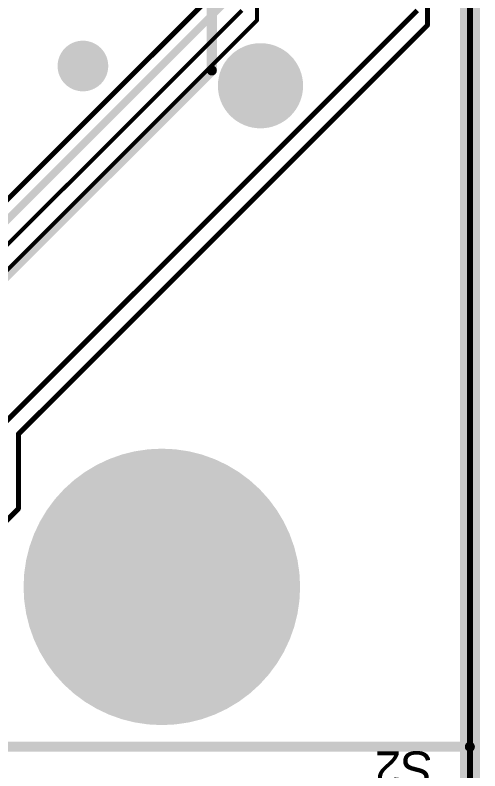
# Model space of a CAD drawing. Extents: x 11.67 to 17.2, y 3.98 to 12.28.
# Drawn here: x 16.264 to 17.191, y 8.833 to 10.341 of the extents above; entities that cross this region are included whole.
import ezdxf

# ---------------------------------------------------------------- set-up
doc = ezdxf.new("R2010")
doc.units = 0
for name, color, linetype in [('BOTTOMLAYER', 5, 'CONTINUOUS'), ('BOTTOMSOLDER', 6, 'CONTINUOUS'), ('INTERNALPLANE1', 76, 'CONTINUOUS'), ('MECHANICAL1', 6, 'CONTINUOUS'), ('MECHANICAL15', 56, 'CONTINUOUS'), ('MIDLAYER1', 16, 'CONTINUOUS'), ('MULTILAYER', 9, 'CONTINUOUS'), ('TOPLAYER', 1, 'CONTINUOUS'), ('TOPSOLDER', 216, 'CONTINUOUS')]:
    doc.layers.add(name, color=color, linetype=linetype)

msp = doc.modelspace()

# ---------------------------------------------------------------- linework, layer by layer
at = {"layer": 'BOTTOMLAYER'}
for points, const_width in [([(16.3835, 10.2399, 1), (16.4141, 10.2399, 1)], 0.0305), ([(16.7206, 10.2005, 1), (16.7856, 10.2005, 1)], 0.065), ([(16.4283, 9.2002, 1), (16.6842, 9.2002, 1)], 0.2559)]:
    msp.add_lwpolyline(points, format="xyb", close=True, dxfattribs=dict(at, const_width=const_width))
at = {"layer": 'BOTTOMSOLDER'}
for points, const_width in [([(16.3815, 10.2399, 1), (16.4161, 10.2399, 1)], 0.0345), ([(16.7186, 10.2005, 1), (16.7876, 10.2005, 1)], 0.069), ([(16.4263, 9.2002, 1), (16.6862, 9.2002, 1)], 0.2599)]:
    msp.add_lwpolyline(points, format="xyb", close=True, dxfattribs=dict(at, const_width=const_width))
at = {"layer": 'INTERNALPLANE1'}
for points, const_width in [([(16.656, 10.231), (16.656, 12.241)], 0.02), ([(17.1708, 4.126), (17.1708, 12.185)], 0.04), ([(16.026, 9.601), (16.656, 10.231)], 0.02), ([(15.606, 8.881), (17.1708, 8.881)], 0.02)]:
    msp.add_lwpolyline(points, dxfattribs=dict(at, const_width=const_width))
for points, const_width in [([(16.3735, 10.2399, 1), (16.4241, 10.2399, 1)], 0.0505), ([(16.7106, 10.2005, 1), (16.7956, 10.2005, 1)], 0.085), ([(16.651, 10.231, 1), (16.661, 10.231, 1)], 0.01), ([(16.651, 10.231, 1), (16.661, 10.231, 1)], 0.01), ([(16.4183, 9.2002, 1), (16.6942, 9.2002, 1)], 0.2759), ([(17.1658, 8.881, 1), (17.1758, 8.881, 1)], 0.01)]:
    msp.add_lwpolyline(points, format="xyb", close=True, dxfattribs=dict(at, const_width=const_width))
at = {"layer": 'MECHANICAL1', "const_width": 0.012}
msp.add_lwpolyline([(17.1708, 4.126), (17.1708, 12.185)], dxfattribs=at)
at = {"layer": 'MIDLAYER1'}
for points, const_width in [([(16.746, 10.331), (16.746, 11.101)], 0.008), ([(17.086, 10.321), (17.086, 10.871)], 0.01), ([(16.086, 9.811), (16.656, 10.381)], 0.01), ([(16.1085, 9.7935), (16.686, 10.371)], 0.015), ([(16.136, 9.771), (16.716, 10.351)], 0.008), ([(16.2362, 9.5212), (17.066, 10.351)], 0.01), ([(16.154, 9.739), (16.746, 10.331)], 0.008), ([(16.27, 9.505), (17.086, 10.321)], 0.01), ([(16.27, 9.356), (16.27, 9.505)], 0.01), ([(16.2309, 9.3169), (16.27, 9.356)], 0.01)]:
    msp.add_lwpolyline(points, dxfattribs=dict(at, const_width=const_width))
for points, const_width in [([(16.744, 10.331, 1), (16.748, 10.331, 1)], 0.004), ([(16.744, 10.331, 1), (16.748, 10.331, 1)], 0.004), ([(17.0835, 10.321, 1), (17.0885, 10.321, 1)], 0.005), ([(17.0835, 10.321, 1), (17.0885, 10.321, 1)], 0.005), ([(16.3835, 10.2399, 1), (16.4141, 10.2399, 1)], 0.0305), ([(16.7206, 10.2005, 1), (16.7856, 10.2005, 1)], 0.065), ([(16.2675, 9.505, 1), (16.2725, 9.505, 1)], 0.005), ([(16.2675, 9.505, 1), (16.2725, 9.505, 1)], 0.005), ([(16.4283, 9.2002, 1), (16.6842, 9.2002, 1)], 0.2559), ([(16.2675, 9.356, 1), (16.2725, 9.356, 1)], 0.005), ([(16.2675, 9.356, 1), (16.2725, 9.356, 1)], 0.005)]:
    msp.add_lwpolyline(points, format="xyb", close=True, dxfattribs=dict(at, const_width=const_width))
at = {"layer": 'MULTILAYER'}
for points, const_width in [([(16.3835, 10.2399, 1), (16.4141, 10.2399, 1)], 0.0305), ([(16.7206, 10.2005, 1), (16.7856, 10.2005, 1)], 0.065), ([(16.4283, 9.2002, 1), (16.6842, 9.2002, 1)], 0.2559)]:
    msp.add_lwpolyline(points, format="xyb", close=True, dxfattribs=dict(at, const_width=const_width))
at = {"layer": 'TOPLAYER'}
for points, const_width in [([(16.3835, 10.2399, 1), (16.4141, 10.2399, 1)], 0.0305), ([(16.7206, 10.2005, 1), (16.7856, 10.2005, 1)], 0.065), ([(16.4283, 9.2002, 1), (16.6842, 9.2002, 1)], 0.2559)]:
    msp.add_lwpolyline(points, format="xyb", close=True, dxfattribs=dict(at, const_width=const_width))
at = {"layer": 'TOPSOLDER'}
for points, const_width in [([(16.3815, 10.2399, 1), (16.4161, 10.2399, 1)], 0.0345), ([(16.7186, 10.2005, 1), (16.7876, 10.2005, 1)], 0.069), ([(16.4263, 9.2002, 1), (16.6862, 9.2002, 1)], 0.2599)]:
    msp.add_lwpolyline(points, format="xyb", close=True, dxfattribs=dict(at, const_width=const_width))

# ---------------------------------------------------------------- texts
at = {"layer": 'MECHANICAL15'}
msp.add_text('S2', height=0.07, rotation=180, dxfattribs=at).set_placement((17.096, 8.8718))

doc.saveas('drawing.dxf')
